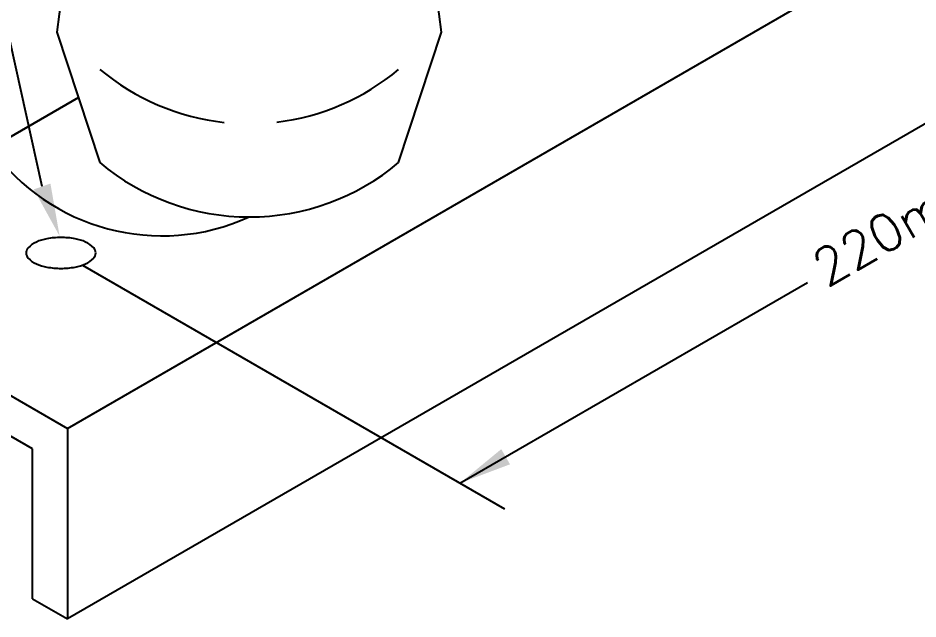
# Model space of a CAD drawing. Header units: inches. Extents: x 3955 to 4125, y 4886 to 4983.
# Drawn here: x 4088.546 to 4090.491, y 4957.85 to 4959.148 of the extents above; entities that cross this region are included whole.
import ezdxf

# ---------------------------------------------------------------- set-up
doc = ezdxf.new("R2010")
doc.units = ezdxf.units.IN
doc.header["$MEASUREMENT"] = 0
for name, color, linetype in [('EFL', 1, 'Continuous'), ('EL2', 2, 'Continuous'), ('ETCP', 2, 'Continuous')]:
    doc.layers.add(name, color=color, linetype=linetype)
doc.styles.add('E80', font='simplex', dxfattribs={"height": 200})

msp = doc.modelspace()

# ---------------------------------------------------------------- linework, layer by layer
at = {"layer": 'EFL'}
for p, q in [((4088.5984, 4958.7842), (4088.3869, 4959.7416)), ((4088.6857, 4958.6144), (4089.5973, 4958.088)), ((4089.5011, 4958.1436), (4090.2516, 4958.5769))]:
    msp.add_line(p, q, dxfattribs=at)
for points in [[(4088.6163, 4958.7905), (4088.5805, 4958.7779), (4088.6362, 4958.6768)], [(4089.6092, 4958.1841), (4089.5903, 4958.2169), (4089.5011, 4958.1436)]]:
    msp.add_solid(points, dxfattribs=at)
at = {"layer": 'EL2'}
for p, q in [((4088.6532, 4958.2617), (4091.0859, 4959.6662)), ((4089.4614, 4959.1174), (4089.3991, 4959.5959)), ((4088.6305, 4959.1174), (4088.6787, 4959.4882)), ((4091.0859, 4959.2546), (4088.6532, 4957.8501)), ((4088.7234, 4958.8357), (4088.6305, 4959.1174)), ((4089.3685, 4958.8357), (4089.4614, 4959.1174)), ((4088.6769, 4958.9765), (4088.046, 4958.6122)), ((4088.046, 4958.6122), (4088.6769, 4958.9765)), ((4088.046, 4958.6122), (4088.6532, 4958.2617)), ((4088.5773, 4958.2178), (4088.1219, 4958.4808)), ((4088.6532, 4958.2617), (4088.6532, 4957.8501)), ((4088.5773, 4957.8939), (4088.5773, 4958.2178)), ((4088.5773, 4957.8939), (4088.6532, 4957.8501))]:
    msp.add_line(p, q, dxfattribs=at)
for centre, radius, start, end in [((4089.0459, 4959.4215), 0.5019, 230.0103, 263.7739), ((4089.0459, 4959.4215), 0.5019, 276.7997, 309.9897), ((4088.8576, 4959.1334), 0.4558, 215.7318, 294.3973), ((4089.0459, 4959.2202), 0.5019, 230.0103, 270), ((4089.0459, 4959.2202), 0.5019, 270, 309.9897), ((4088.6391, 4958.5054), 0.1686, 90, 100.4311), ((4088.6391, 4958.5054), 0.1686, 79.5689, 90), ((4088.608, 4958.6146), 0.0543, 113.9625, 137.0164), ((4088.6267, 4958.5725), 0.1004, 100.4311, 113.9625), ((4088.6514, 4958.5725), 0.1004, 66.0375, 79.5689), ((4088.6701, 4958.6146), 0.0543, 42.9836, 66.0375), ((4088.5801, 4958.6406), 0.0162, 137.0164, 180), ((4088.5801, 4958.6406), 0.0162, 180, 222.9836), ((4088.698, 4958.6406), 0.0162, 360, 42.9836), ((4088.698, 4958.6406), 0.0162, 317.0164, 0), ((4088.608, 4958.6666), 0.0543, 222.9836, 246.0375), ((4088.6267, 4958.7088), 0.1004, 246.0375, 259.5689), ((4088.6514, 4958.7088), 0.1004, 280.4311, 293.9625), ((4088.6701, 4958.6666), 0.0543, 293.9625, 317.0164), ((4088.6391, 4958.7759), 0.1686, 259.5689, 270), ((4088.6391, 4958.7759), 0.1686, 270, 280.4311)]:
    msp.add_arc(centre, radius, start, end, dxfattribs=at)

# ---------------------------------------------------------------- texts
at = {"layer": 'ETCP', "color": 40, "style": 'E80'}
msp.add_text('220mm.', height=0.07969, rotation=30, dxfattribs=at).set_placement((4090.2931, 4958.565))

doc.saveas('drawing.dxf')
